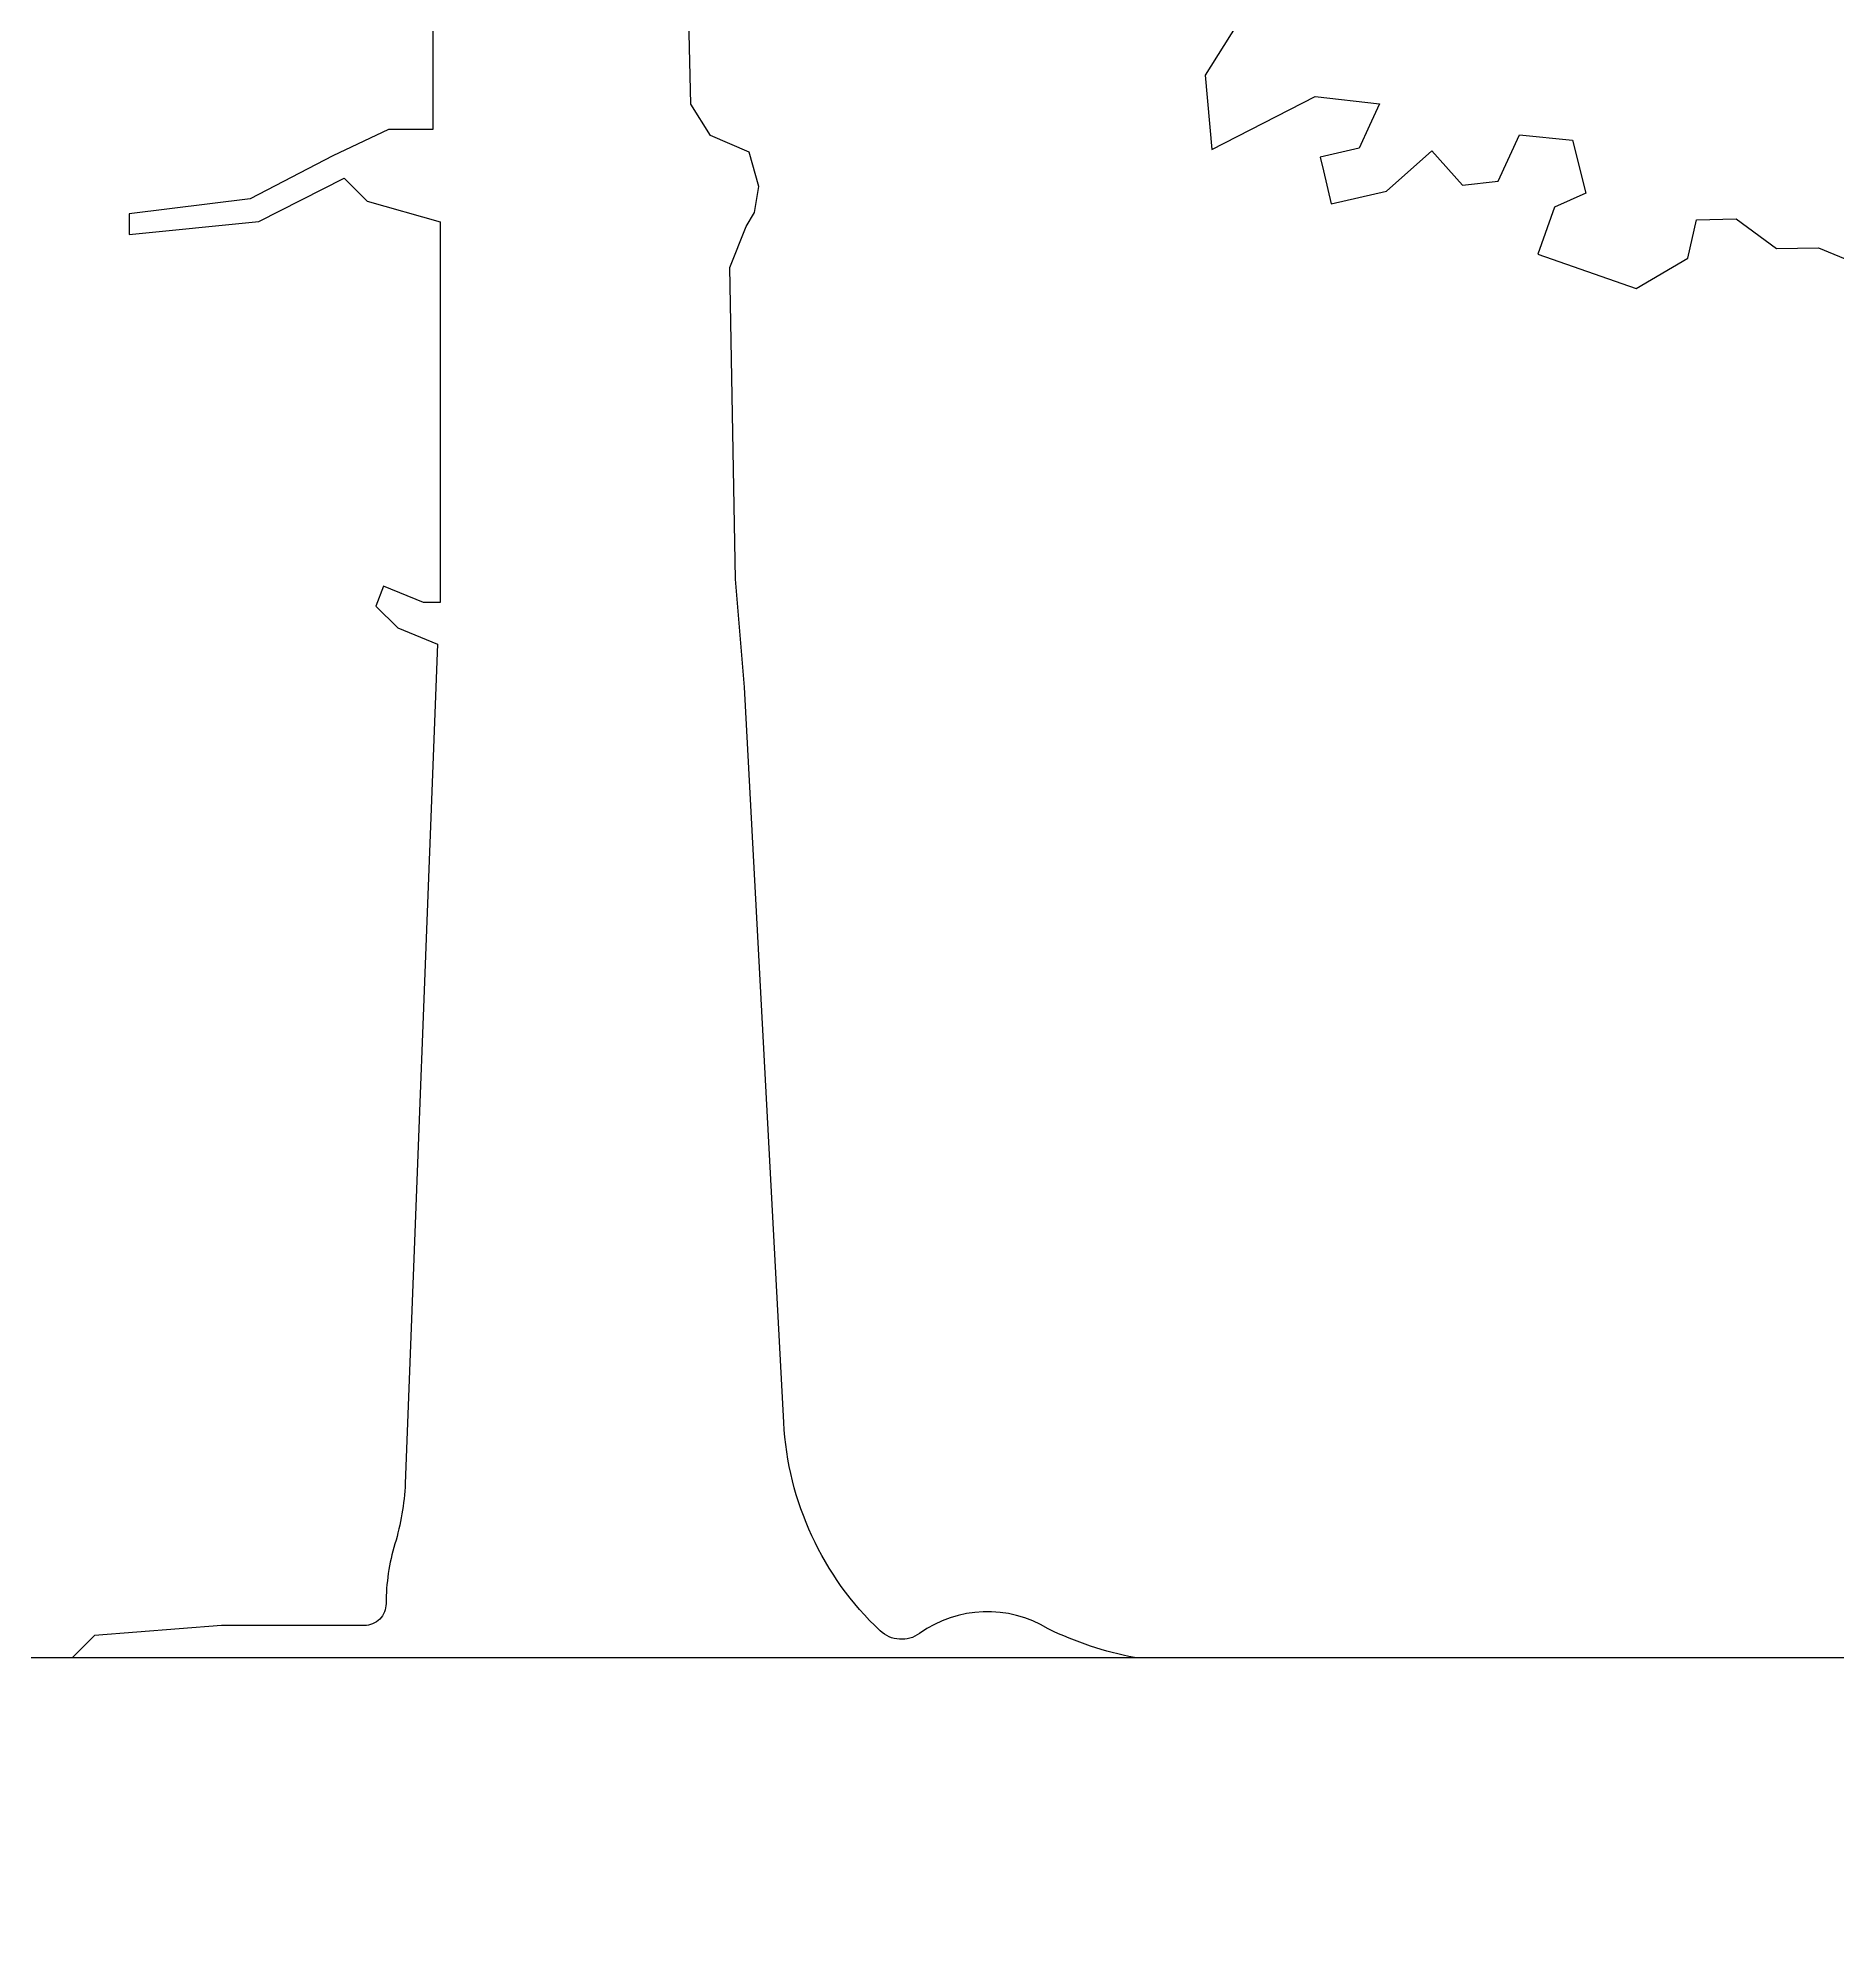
# Model space of a CAD drawing. Header units: millimetres. Extents: x 101 to 2864, y 2 to 1622.
# Drawn here: x 2324.05 to 2370.46, y 321.72 to 370.73 of the extents above; entities that cross this region are included whole.
import ezdxf

# ---------------------------------------------------------------- set-up
doc = ezdxf.new("R2010")
doc.units = ezdxf.units.MM
doc.layers.get('DEFPOINTS').update_dxf_attribs({"color": 140})
for name, color, linetype in [('DESENHO', 1, 'Continuous'), ('LayerEstreito', 2, 'Continuous'), ('Linha larga', 5, 'Continuous')]:
    doc.layers.add(name, color=color, linetype=linetype)
doc.styles.get("Standard").update_dxf_attribs({"font": 'arial.ttf'})
doc.dimstyles.get("Standard").update_dxf_attribs({"dimtxt": 0.18, "dimasz": 0.18, "dimexe": 0.18, "dimexo": 0.0625, "dimgap": 0.09, "dimtad": 0, "dimtih": 1, "dimtoh": 1, "dimdec": 4, "dimzin": 0, "dimdsep": 46, "dimtxsty": 'Standard', "dimcen": 0.09, "dimadec": 0, "dimazin": 0, "dimtfac": 1, "dimtdec": 4, "dimtofl": 0, "dimtmove": 0, "dimatfit": 3, "dimfxl": 1, "dimtolj": 1, "dimtzin": 0, "dimarcsym": 0})

# ---------------------------------------------------------------- blocks, each defined once
blk = doc.blocks.new('*D68')
at = {"layer": 'DEFPOINTS', "color": 0, "transparency": 16777216}
for p in [(2009.956, 328.95), (2444.956, 328.95), (2444.956, 309.329)]:
    blk.add_point(p, dxfattribs=at)
at = {"layer": 'DESENHO', "color": 0, "lineweight": -2, "transparency": 16777216}
for p, q in [((2009.956, 328.888), (2009.956, 309.149)), ((2444.956, 328.888), (2444.956, 309.149)), ((2010.136, 309.329), (2210.438, 309.329)), ((2444.776, 309.329), (2244.475, 309.329))]:
    blk.add_line(p, q, dxfattribs=at)
at = {"layer": 'DESENHO', "color": 0, "transparency": 16777216}
for points in [[(2010.136, 309.359), (2010.136, 309.299), (2009.956, 309.329)], [(2444.776, 309.359), (2444.776, 309.299), (2444.956, 309.329)]]:
    blk.add_solid(points, dxfattribs=at)
at = {"layer": 'DESENHO', "color": 0, "transparency": 16777216, "insert": (2227.456, 309.329), "char_height": 0.18, "attachment_point": 5}
blk.add_mtext('\\A1;{\\H83.333x;435}', dxfattribs=at)
blk = doc.blocks.new('*D60')
at = {"layer": 'DEFPOINTS', "color": 0, "transparency": 16777216}
for p in [(1309.956, 328.95), (2809.956, 328.95), (2809.956, 269.611)]:
    blk.add_point(p, dxfattribs=at)
at = {"layer": 'DESENHO', "color": 0, "lineweight": -2, "transparency": 16777216}
for p, q in [((1309.956, 328.888), (1309.956, 269.431)), ((2809.956, 328.888), (2809.956, 269.431)), ((1310.136, 269.611), (2038.2, 269.611)), ((2809.776, 269.611), (2081.712, 269.611))]:
    blk.add_line(p, q, dxfattribs=at)
at = {"layer": 'DESENHO', "color": 0, "transparency": 16777216}
for points in [[(1310.136, 269.641), (1310.136, 269.581), (1309.956, 269.611)], [(2809.776, 269.641), (2809.776, 269.581), (2809.956, 269.611)]]:
    blk.add_solid(points, dxfattribs=at)
at = {"layer": 'DESENHO', "color": 0, "transparency": 16777216, "insert": (2059.956, 269.611), "char_height": 0.18, "attachment_point": 5}
blk.add_mtext('\\A1;{\\H83.333x;1500}', dxfattribs=at)
blk = doc.blocks.new('Pinus contorta')
at = {"color": 0}
blk.add_lwpolyline([(980.4, 2527.3), (931.1, 2449.3), (941.4, 2334.5), (1101.5, 2416.5), (1201, 2405.1), (1185.7, 2371.4), (1169.8, 2336.3), (1109.6, 2322.5), (1114.6, 2301), (1126.2, 2250.4), (1211.8, 2270), (1282.3, 2332.4), (1329.5, 2279.1), (1384.9, 2285.2), (1417.8, 2357), (1499.9, 2348.8), (1520.5, 2266.8), (1472.1, 2245.2), (1446.5, 2172.4), (1598.5, 2119.1), (1678.6, 2166.3), (1691.9, 2225.6), (1753.2, 2226.9), (1815.8, 2180.9), (1881, 2181.8), (1975.5, 2142.6)], dxfattribs=at)
blk.add_lwpolyline([(-264.2, 2902.6), (-264.2, 2365.1), (-332.9, 2365.1), (-419.3, 2324.5), (-547.1, 2257.7), (-734.2, 2234.5), (-734.2, 2202.9), (-533.7, 2222.9), (-401.7, 2290.1), (-365.9, 2254.4), (-253.1, 2222.5), (-253.1, 1633.2), (-279, 1633.2), (-340.9, 1658.5), (-352.4, 1627.5), (-318.7, 1593.7), (-257, 1568.5), (-306.9, 269.5, -0.060946), (-323, 176.1, 0.073378), (-336.7, 83.6, -0.414214), (-370.5, 49.7), (-435.5, 49.7), (-591.3, 49.7), (-787.9, 34), (-821.9, 0), (821.9, 0, -0.063927), (688.3, 44.3, 0.302477), (489.3, 37.3, -0.359376), (428.1, 41.4, -0.192358), (278.9, 364.1), (218.4, 1502.1), (204.4, 1669.4), (195.4, 2151.4), (221, 2215.3), (233.8, 2236.6), (240.2, 2277), (225.3, 2330.2), (225.3, 2330.2), (165.6, 2355.8), (135.2, 2404.5), (124, 2865.8)], format="xyb", dxfattribs=at)

msp = doc.modelspace()

# ---------------------------------------------------------------- linework, layer by layer
at = {"layer": 'Linha larga'}
msp.add_lwpolyline([(1309.95639, 580.95012), (1309.95639, 328.95012), (2809.95639, 328.95012), (2809.95639, 580.95012), (1309.95639, 580.95012)], dxfattribs=at)

# ---------------------------------------------------------------- block references
at = {"layer": 'LayerEstreito', "xscale": 0.01666666666666667, "yscale": 0.01666666666666667, "zscale": 0.01666666666666667}
msp.add_blockref('Pinus contorta', (2338.64007, 328.95012), dxfattribs=at)

# ---------------------------------------------------------------- dimensions: what is measured, and where the dimension line sits
at = {"layer": 'DESENHO'}
for base, p1, p2, text, picture, middle in [((2809.95639, 269.61149), (1309.95639, 328.95012), (2809.95639, 328.95012), '{\\H83.333x;1500}', '*D60', (2059.95639, 269.61149)), ((2444.95639, 309.32941), (2009.95639, 328.95012), (2444.95639, 328.95012), '{\\H83.333x;435}', '*D68', (2227.45639, 309.32941))]:
    dim = msp.add_linear_dim(base=base, p1=p1, p2=p2, text=text, dimstyle='Standard', dxfattribs=at)
    dim.commit()
    dim.dimension.update_dxf_attribs({"geometry": picture, "text_midpoint": middle})

doc.saveas('drawing.dxf')
